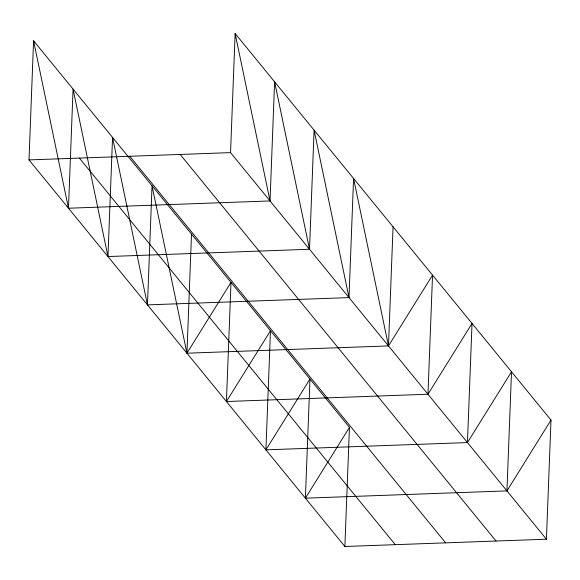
<?xml version="1.0" encoding="UTF-8"?>
<svg xmlns="http://www.w3.org/2000/svg" width="580" height="580" viewBox="0 0 580 580"><rect width="100%" height="100%" fill="white"/><g stroke="black" fill="none" stroke-linecap="round" stroke-linejoin="round"><path stroke-width="0.87" d="M344.875 546.49L29 159.906L33.575 40.788L349.457 427.373L344.875 546.49L546.425 539.212L551 420.094L235.125 33.509L230.543 152.627L546.425 539.212M309.517 249.269L274.608 81.831L270.034 200.948L68.483 208.227L73.058 89.11L107.967 256.548L309.517 249.269L314.092 130.152L349 297.598L147.458 304.877L112.549 137.431L107.967 256.548M147.458 304.877L152.032 185.76L186.941 353.198L388.484 345.919L432.542 275.123L427.967 394.24L226.425 401.52L230.999 282.402L186.941 353.198L191.516 234.081M265.908 449.848L309.966 379.052L305.392 498.169L506.942 490.89L511.516 371.773L467.451 442.569L265.908 449.848L270.483 330.731L226.425 401.52M349 297.598L353.575 178.481L388.484 345.919L393.059 226.802M467.451 442.569L472.033 323.451L427.967 394.24M305.392 498.169L349.457 427.373M506.942 490.89L551 420.094M29 159.906L230.543 152.627M180.162 154.447L496.038 541.031M129.775 156.266L445.65 542.851M79.388 158.086L395.263 544.671M235.125 33.509L270.034 200.948M33.575 40.788L68.483 208.227"/></g></svg>
